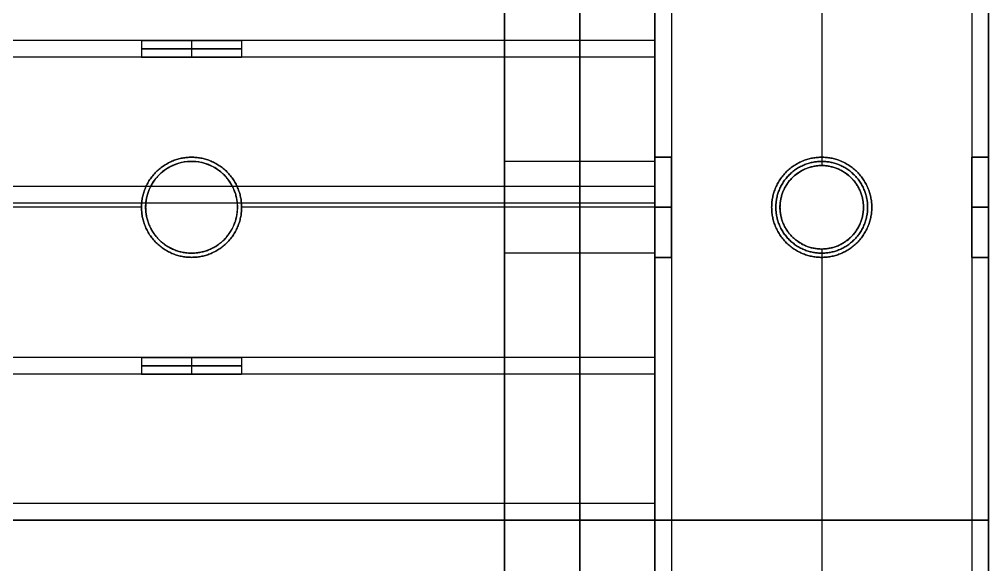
# Model space of a CAD drawing. Header units: millimetres. Extents: x -6529 to 809, y -8611 to 207.
# Drawn here: x 692.9 to 809, y -7958.3 to -7893 of the extents above; entities that cross this region are included whole.
import ezdxf

# ---------------------------------------------------------------- set-up
doc = ezdxf.new("R2010")
doc.units = ezdxf.units.MM
doc.header["$MEASUREMENT"] = 0
doc.layers.add('platen', color=7, linetype='Continuous', true_color=0x007f00)
doc.layers.add('staal', color=5, linetype='Continuous', true_color=0x0000ff)

# ---------------------------------------------------------------- blocks, each defined once
blk = doc.blocks.new('plaat base')
at = {"layer": 'platen'}
for p, q in [((620.5, 43.5), (620.5, 43.5, 18)), ((615, 38), (615, 38, 18)), ((626, 38), (626, 38, 18)), ((620.5, 32.5), (620.5, 32.5, 18)), ((658, -1200), (658, 0)), ((658, -1200, 18), (658, 0, 18)), ((1296, -557), (1296, -557, 18)), ((1290.5, -562.5), (1290.5, -562.5, 18)), ((1301.5, -562.5), (1301.5, -562.5, 18)), ((1296, -568), (1296, -568, 18)), ((58, -600), (1258, -600)), ((58, -600, 18), (1258, -600, 18))]:
    blk.add_line(p, q, dxfattribs=at)
for points in [[(658, 58), (508, 58), (358, 58)], [(658, 58, 18), (508, 58, 18), (358, 58, 18)], [(658, 58, 9), (508, 58, 9), (358, 58, 9)], [(658, 0), (658, 29), (658, 58)], [(658, 58), (658, 58, 9), (658, 58, 18)], [(658, 0, 18), (658, 29, 18), (658, 58, 18)], [(658, 0, 9), (658, 29, 9), (658, 58, 9)], [(658, 29), (658, 29, 9), (658, 29, 18)], [(658, 0), (658, 0, 9), (658, 0, 18)], [(958, 0), (808, 0), (658, 0)], [(958, 0, 18), (808, 0, 18), (658, 0, 18)], [(958, 0, 9), (808, 0, 9), (658, 0, 9)], [(1316, -600), (1316, -450), (1316, -300)], [(1316, -600, 18), (1316, -450, 18), (1316, -300, 18)], [(1316, -600, 9), (1316, -450, 9), (1316, -300, 9)], [(1258, -900), (1258, -750), (1258, -600)], [(1258, -600), (1258, -600, 9), (1258, -600, 18)], [(1258, -900, 18), (1258, -750, 18), (1258, -600, 18)], [(1258, -600), (1287, -600), (1316, -600)], [(1258, -600, 18), (1287, -600, 18), (1316, -600, 18)], [(1258, -900, 9), (1258, -750, 9), (1258, -600, 9)], [(1258, -600, 9), (1287, -600, 9), (1316, -600, 9)], [(1287, -600), (1287, -600, 9), (1287, -600, 18)], [(1316, -600), (1316, -600, 9), (1316, -600, 18)], [(358, -1200), (508, -1200), (658, -1200)], [(358, -1200, 18), (508, -1200, 18), (658, -1200, 18)], [(358, -1200, 9), (508, -1200, 9), (658, -1200, 9)], [(658, -1200), (658, -1200, 9), (658, -1200, 18)], [(658, -1200), (658, -1229), (658, -1258)], [(658, -1200, 18), (658, -1229, 18), (658, -1258, 18)], [(658, -1200, 9), (658, -1229, 9), (658, -1258, 9)], [(658, -1229), (658, -1229, 9), (658, -1229, 18)], [(658, -1258), (658, -1258, 9), (658, -1258, 18)], [(658, -1258), (808, -1258), (958, -1258)], [(658, -1258, 18), (808, -1258, 18), (958, -1258, 18)], [(658, -1258, 9), (808, -1258, 9), (958, -1258, 9)]]:
    blk.add_open_spline(points, degree=2, dxfattribs=at)
for points in [[(620.5, 43.5), (626, 43.5), (626, 38), (626, 32.5), (620.5, 32.5), (615, 32.5), (615, 38), (615, 43.5), (620.5, 43.5)], [(620.5, 43.5, 18), (626, 43.5, 18), (626, 38, 18), (626, 32.5, 18), (620.5, 32.5, 18), (615, 32.5, 18), (615, 38, 18), (615, 43.5, 18), (620.5, 43.5, 18)], [(1290.5, -562.5), (1290.5, -557), (1296, -557), (1301.5, -557), (1301.5, -562.5), (1301.5, -568), (1296, -568), (1290.5, -568), (1290.5, -562.5)], [(1290.5, -562.5, 18), (1290.5, -557, 18), (1296, -557, 18), (1301.5, -557, 18), (1301.5, -562.5, 18), (1301.5, -568, 18), (1296, -568, 18), (1290.5, -568, 18), (1290.5, -562.5, 18)]]:
    blk.add_rational_spline(points, [1, 0.707106781187, 1, 0.707106781187, 1, 0.707106781187, 1, 0.707106781187, 1], degree=2, knots=[-31.415927, -31.415927, -31.415927, -23.561945, -23.561945, -15.707963, -15.707963, -7.853982, -7.853982, 0, 0, 0], dxfattribs=at)
blk = doc.blocks.new('plaat laag')
at = {"layer": 'platen'}
for p, q in [((-2.18, -658, 300), (-2.18, -658, 600)), ((-2.18, -658), (-2.18, -658, 300)), ((15.82, -658.06, 300), (15.82, -658.06, 600)), ((15.82, -658.06), (15.82, -658.06, 300)), ((-2.28, -690, 638), (15.72, -690.06, 638)), ((-2.3, -695.5, 643.5), (15.7, -695.56, 643.5)), ((-2.3, -695.5, 632.5), (15.7, -695.56, 632.5)), ((-2.32, -701, 638), (15.68, -701.06, 638))]:
    blk.add_line(p, q, dxfattribs=at)
for points in [[(-0.19, -58, 300), (-2.18, -658, 300), (-4.16, -1257.99, 300)], [(17.81, -58.06, 300), (15.82, -658.06, 300), (13.84, -1258.05, 300)], [(-1.18, -358, 600), (-1.68, -508, 600), (-2.18, -658, 600)], [(-2.18, -658, -58), (-1.68, -508, -58), (-1.18, -358, -58)], [(7.82, -358.03, 600), (7.32, -508.03, 600), (6.82, -658.03, 600)], [(6.82, -658.03, -58), (7.32, -508.03, -58), (7.82, -358.03, -58)], [(16.82, -358.06, 600), (16.32, -508.06, 600), (15.82, -658.06, 600)], [(15.82, -658.06, -58), (16.32, -508.06, -58), (16.82, -358.06, -58)], [(-2.18, -658, 658), (-2.67, -808, 658), (-3.17, -957.99, 658)], [(-3.17, -957.99), (-2.67, -808), (-2.18, -658)], [(-2.18, -658, 600), (-2.18, -658, 629), (-2.18, -658, 658)], [(-2.18, -658, 658), (6.82, -658.03, 658), (15.82, -658.06, 658)], [(-2.18, -658, 600), (6.82, -658.03, 600), (15.82, -658.06, 600)], [(-2.18, -658), (6.82, -658.03), (15.82, -658.06)], [(-2.18, -658), (-2.18, -658, -29), (-2.18, -658, -58)], [(-2.18, -658, -58), (6.82, -658.03, -58), (15.82, -658.06, -58)], [(-2.18, -658, 629), (6.82, -658.03, 629), (15.82, -658.06, 629)], [(-2.18, -658, -29), (6.82, -658.03, -29), (15.82, -658.06, -29)], [(6.82, -658.03, 658), (6.33, -808.03, 658), (5.83, -958.02, 658)], [(5.83, -958.02), (6.33, -808.03), (6.82, -658.03)], [(6.82, -658.03, 600), (6.82, -658.03, 629), (6.82, -658.03, 658)], [(6.82, -658.03), (6.82, -658.03, -29), (6.82, -658.03, -58)], [(15.82, -658.06, 658), (15.33, -808.06, 658), (14.83, -958.05, 658)], [(14.83, -958.05), (15.33, -808.06), (15.82, -658.06)], [(15.82, -658.06, 600), (15.82, -658.06, 629), (15.82, -658.06, 658)], [(15.82, -658.06), (15.82, -658.06, -29), (15.82, -658.06, -58)]]:
    blk.add_open_spline(points, degree=2, dxfattribs=at)
for points in [[(-2.3, -695.5, 643.5), (-2.28, -690, 643.5), (-2.28, -690, 638), (-2.28, -690, 632.5), (-2.3, -695.5, 632.5), (-2.32, -701, 632.5), (-2.32, -701, 638), (-2.32, -701, 643.5), (-2.3, -695.5, 643.5)], [(15.7, -695.56, 643.5), (15.72, -690.06, 643.5), (15.72, -690.06, 638), (15.72, -690.06, 632.5), (15.7, -695.56, 632.5), (15.68, -701.06, 632.5), (15.68, -701.06, 638), (15.68, -701.06, 643.5), (15.7, -695.56, 643.5)]]:
    blk.add_rational_spline(points, [1, 0.707106781187, 1, 0.707106781187, 1, 0.707106781187, 1, 0.707106781187, 1], degree=2, knots=[-31.415927, -31.415927, -31.415927, -23.561945, -23.561945, -15.707963, -15.707963, -7.853982, -7.853982, 0, 0, 0], dxfattribs=at)
blk = doc.blocks.new('top plaat')
at = {"layer": 'platen'}
for p, q in [((1220.5, -575), (1220.5, -575, 18)), ((1296, -575), (1296, -575, 18)), ((1215, -580.5), (1215, -580.5, 18)), ((1226, -580.5), (1226, -580.5, 18)), ((1290.5, -580.5), (1290.5, -580.5, 18)), ((1301.5, -580.5), (1301.5, -580.5, 18)), ((1220.5, -586), (1220.5, -586, 18)), ((1296, -586), (1296, -586, 18)), ((0, -618), (1316, -618)), ((0, -618, 18), (1316, -618, 18))]:
    blk.add_line(p, q, dxfattribs=at)
blk.add_circle((1220.5, -580.5, 9), 5.5, dxfattribs=at)
for points in [[(1316, -1236), (1316, -927), (1316, -618), (1316, -309), (1316, 0)], [(1316, -1236, 18), (1316, -927, 18), (1316, -618, 18), (1316, -309, 18), (1316, 0, 18)], [(1316, -1236, 9), (1316, -927, 9), (1316, -618, 9), (1316, -309, 9), (1316, 0, 9)]]:
    blk.add_open_spline(points, degree=2, knots=[7292.2246, 7292.2246, 7292.2246, 7911.517745, 7911.517745, 8530.810891, 8530.810891, 8530.810891], dxfattribs=at)
for points, knots in [([(1220.5, -586), (1215, -586), (1215, -580.5), (1215, -575), (1220.5, -575), (1226, -575), (1226, -580.5), (1226, -586), (1220.5, -586)], [-37.699112, -37.699112, -37.699112, -28.274334, -28.274334, -18.849556, -18.849556, -9.424778, -9.424778, 0, 0, 0]), ([(1220.5, -586, 18), (1215, -586, 18), (1215, -580.5, 18), (1215, -575, 18), (1220.5, -575, 18), (1226, -575, 18), (1226, -580.5, 18), (1226, -586, 18), (1220.5, -586, 18)], [-37.699112, -37.699112, -37.699112, -28.274334, -28.274334, -18.849556, -18.849556, -9.424778, -9.424778, 0, 0, 0]), ([(1290.5, -580.5), (1290.5, -575), (1296, -575), (1301.5, -575), (1301.5, -580.5), (1301.5, -586), (1296, -586), (1290.5, -586), (1290.5, -580.5)], [-31.415927, -31.415927, -31.415927, -23.561945, -23.561945, -15.707963, -15.707963, -7.853982, -7.853982, 0, 0, 0]), ([(1290.5, -580.5, 18), (1290.5, -575, 18), (1296, -575, 18), (1301.5, -575, 18), (1301.5, -580.5, 18), (1301.5, -586, 18), (1296, -586, 18), (1290.5, -586, 18), (1290.5, -580.5, 18)], [-31.415927, -31.415927, -31.415927, -23.561945, -23.561945, -15.707963, -15.707963, -7.853982, -7.853982, 0, 0, 0]), ([(1290.5, -580.5, 9), (1290.5, -586, 9), (1296, -586, 9), (1301.5, -586, 9), (1301.5, -580.5, 9), (1301.5, -575, 9), (1296, -575, 9), (1290.5, -575, 9), (1290.5, -580.5, 9)], [0, 0, 0, 7.853982, 7.853982, 15.707963, 15.707963, 23.561945, 23.561945, 31.415927, 31.415927, 31.415927])]:
    blk.add_rational_spline(points, [1, 0.707106781187, 1, 0.707106781187, 1, 0.707106781187, 1, 0.707106781187, 1], degree=2, knots=knots, dxfattribs=at)
blk.add_open_spline([(1316, -618), (1316, -618, 9), (1316, -618, 18)], degree=2, dxfattribs=at)

msp = doc.modelspace()

# ---------------------------------------------------------------- linework, layer by layer
at = {"layer": 'staal'}
for p, q in [((707.53, -7895.5, 20), (707.53, -7897.5, 20)), ((713.53, -7895.5, 26), (713.53, -7897.5, 26)), ((713.53, -7895.5, 14), (713.53, -7897.5, 14)), ((719.53, -7895.5, 20), (719.53, -7897.5, 20)), ((769.03, -7895.5, 20), (769.03, -7897.5, 20)), ((713.53, -7909.5, 2), (713.53, -7909.5)), ((713.53, -7909.5, 40), (713.53, -7909.5, 38)), ((771.03, -7909.5, 1972), (769.03, -7909.5, 1972)), ((769.03, -7909.5, 20), (771.03, -7909.5, 20)), ((771.03, -7909.5, 696), (769.03, -7909.5, 696)), ((789.03, -7909.5, 1990), (789.03, -7909.5, 1992)), ((789.03, -7909.5, 1952), (789.03, -7909.5, 1954)), ((789.03, -7909.5, 714), (789.03, -7909.5, 716)), ((789.03, -7909.5, 676), (789.03, -7909.5, 678)), ((809.03, -7909.5, 1972), (807.03, -7909.5, 1972)), ((807.03, -7909.5, 20), (809.03, -7909.5, 20)), ((809.03, -7909.5, 696), (807.03, -7909.5, 696)), ((789.03, -7910.5, 38), (789.03, -7910.5, 40)), ((789.03, -7910.5), (789.03, -7910.5, 2)), ((707.53, -7915.5, 2), (707.53, -7915.5)), ((707.53, -7915.5, 40), (707.53, -7915.5, 38)), ((719.53, -7915.5, 2), (719.53, -7915.5)), ((719.53, -7915.5, 40), (719.53, -7915.5, 38)), ((771.03, -7915.5, 1966), (769.03, -7915.5, 1966)), ((771.03, -7915.5, 1978), (769.03, -7915.5, 1978)), ((769.03, -7915.5, 40), (769.03, -7915.5, 38)), ((769.03, -7915.5, 2), (769.03, -7915.5)), ((769.03, -7915.5, 14), (771.03, -7915.5, 14)), ((769.03, -7915.5, 26), (771.03, -7915.5, 26)), ((771.03, -7915.5, 690), (769.03, -7915.5, 690)), ((771.03, -7915.5, 702), (769.03, -7915.5, 702)), ((783.03, -7915.5, 1990), (783.03, -7915.5, 1992)), ((783.03, -7915.5, 1952), (783.03, -7915.5, 1954)), ((783.03, -7915.5, 714), (783.03, -7915.5, 716)), ((783.03, -7915.5, 676), (783.03, -7915.5, 678)), ((784.03, -7915.5), (784.03, -7915.5, 2)), ((784.03, -7915.5, 38), (784.03, -7915.5, 40)), ((794.03, -7915.5, 38), (794.03, -7915.5, 40)), ((794.03, -7915.5), (794.03, -7915.5, 2)), ((795.03, -7915.5, 1990), (795.03, -7915.5, 1992)), ((795.03, -7915.5, 1952), (795.03, -7915.5, 1954)), ((795.03, -7915.5, 714), (795.03, -7915.5, 716)), ((795.03, -7915.5, 676), (795.03, -7915.5, 678)), ((809.03, -7915.5, 1966), (807.03, -7915.5, 1966)), ((809.03, -7915.5, 1978), (807.03, -7915.5, 1978)), ((807.03, -7915.5, 14), (809.03, -7915.5, 14)), ((807.03, -7915.5, 26), (809.03, -7915.5, 26)), ((809.03, -7915.5, 690), (807.03, -7915.5, 690)), ((809.03, -7915.5, 702), (807.03, -7915.5, 702)), ((789.03, -7920.5, 38), (789.03, -7920.5, 40)), ((789.03, -7920.5), (789.03, -7920.5, 2)), ((713.53, -7921.5, 2), (713.53, -7921.5)), ((713.53, -7921.5, 40), (713.53, -7921.5, 38)), ((771.03, -7921.5, 1972), (769.03, -7921.5, 1972)), ((769.03, -7921.5, 20), (771.03, -7921.5, 20)), ((771.03, -7921.5, 696), (769.03, -7921.5, 696)), ((789.03, -7921.5, 1990), (789.03, -7921.5, 1992)), ((789.03, -7921.5, 1952), (789.03, -7921.5, 1954)), ((789.03, -7921.5, 714), (789.03, -7921.5, 716)), ((789.03, -7921.5, 676), (789.03, -7921.5, 678)), ((809.03, -7921.5, 1972), (807.03, -7921.5, 1972)), ((807.03, -7921.5, 20), (809.03, -7921.5, 20)), ((809.03, -7921.5, 696), (807.03, -7921.5, 696)), ((707.53, -7933.5, 20), (707.53, -7935.5, 20)), ((713.53, -7933.5, 26), (713.53, -7935.5, 26)), ((713.53, -7933.5, 14), (713.53, -7935.5, 14)), ((719.53, -7933.5, 20), (719.53, -7935.5, 20)), ((769.03, -7933.5, 20), (769.03, -7935.5, 20))]:
    msp.add_line(p, q, dxfattribs=at)
for points in [[(-506.97, -7295), (809.03, -7295), (809.03, -8611), (-506.97, -8611)], [(-466.97, -7335), (769.03, -7335), (769.03, -8571), (-466.97, -8571)]]:
    msp.add_lwpolyline(points, close=True, dxfattribs=at)
for centre in [(789.03, -7915.5), (789.03, -7915.5, 39), (789.03, -7915.5, 1)]:
    msp.add_circle(centre, 5, dxfattribs=at)
for points in [[(809.03, -7295, 1952), (809.03, -7953, 1952), (809.03, -8611, 1952)], [(809.03, -7295, 1992), (809.03, -7953, 1992), (809.03, -8611, 1992)], [(809.03, -7295), (809.03, -7953), (809.03, -8611)], [(809.03, -7295, 40), (809.03, -7953, 40), (809.03, -8611, 40)], [(809.03, -7295, 676), (809.03, -7953, 676), (809.03, -8611, 676)], [(809.03, -7295, 716), (809.03, -7953, 716), (809.03, -8611, 716)], [(807.03, -7297, 1990), (807.03, -7953, 1990), (807.03, -8609, 1990)], [(807.03, -7297, 1954), (807.03, -7953, 1954), (807.03, -8609, 1954)], [(807.03, -7297, 38), (807.03, -7953, 38), (807.03, -8609, 38)], [(807.03, -7297, 2), (807.03, -7953, 2), (807.03, -8609, 2)], [(807.03, -7297, 714), (807.03, -7953, 714), (807.03, -8609, 714)], [(807.03, -7297, 678), (807.03, -7953, 678), (807.03, -8609, 678)], [(771.03, -7333, 1990), (771.03, -7953, 1990), (771.03, -8573, 1990)], [(771.03, -7333, 1954), (771.03, -7953, 1954), (771.03, -8573, 1954)], [(771.03, -7333, 38), (771.03, -7953, 38), (771.03, -8573, 38)], [(771.03, -7333, 2), (771.03, -7953, 2), (771.03, -8573, 2)], [(771.03, -7333, 714), (771.03, -7953, 714), (771.03, -8573, 714)], [(771.03, -7333, 678), (771.03, -7953, 678), (771.03, -8573, 678)], [(769.03, -7335, 1952), (769.03, -7953, 1952), (769.03, -8571, 1952)], [(769.03, -7335, 1992), (769.03, -7953, 1992), (769.03, -8571, 1992)], [(769.03, -7335), (769.03, -7953), (769.03, -8571)], [(769.03, -7335, 40), (769.03, -7953, 40), (769.03, -8571, 40)], [(769.03, -7335, 676), (769.03, -7953, 676), (769.03, -8571, 676)], [(769.03, -7335, 716), (769.03, -7953, 716), (769.03, -8571, 716)], [(769.03, -7846.5, 1972), (769.03, -7878, 1972), (769.03, -7909.5, 1972)], [(769.03, -7846.5, 20), (769.03, -7878, 20), (769.03, -7909.5, 20)], [(769.03, -7846.5, 696), (769.03, -7878, 696), (769.03, -7909.5, 696)], [(771.03, -7846.5, 1972), (771.03, -7878, 1972), (771.03, -7909.5, 1972)], [(771.03, -7846.5, 20), (771.03, -7878, 20), (771.03, -7909.5, 20)], [(771.03, -7846.5, 696), (771.03, -7878, 696), (771.03, -7909.5, 696)], [(789.03, -7845.5, 40), (789.03, -7878, 40), (789.03, -7910.5, 40)], [(789.03, -7845.5, 38), (789.03, -7878, 38), (789.03, -7910.5, 38)], [(789.03, -7845.5, 2), (789.03, -7878, 2), (789.03, -7910.5, 2)], [(789.03, -7845.5), (789.03, -7878), (789.03, -7910.5)], [(789.03, -7846.5, 1992), (789.03, -7878, 1992), (789.03, -7909.5, 1992)], [(789.03, -7846.5, 1990), (789.03, -7878, 1990), (789.03, -7909.5, 1990)], [(789.03, -7846.5, 1954), (789.03, -7878, 1954), (789.03, -7909.5, 1954)], [(789.03, -7846.5, 1952), (789.03, -7878, 1952), (789.03, -7909.5, 1952)], [(789.03, -7846.5, 716), (789.03, -7878, 716), (789.03, -7909.5, 716)], [(789.03, -7846.5, 714), (789.03, -7878, 714), (789.03, -7909.5, 714)], [(789.03, -7846.5, 678), (789.03, -7878, 678), (789.03, -7909.5, 678)], [(789.03, -7846.5, 676), (789.03, -7878, 676), (789.03, -7909.5, 676)], [(807.03, -7846.5, 1972), (807.03, -7878, 1972), (807.03, -7909.5, 1972)], [(807.03, -7846.5, 20), (807.03, -7878, 20), (807.03, -7909.5, 20)], [(807.03, -7846.5, 696), (807.03, -7878, 696), (807.03, -7909.5, 696)], [(809.03, -7846.5, 1972), (809.03, -7878, 1972), (809.03, -7909.5, 1972)], [(809.03, -7846.5, 20), (809.03, -7878, 20), (809.03, -7909.5, 20)], [(809.03, -7846.5, 696), (809.03, -7878, 696), (809.03, -7909.5, 696)], [(769.03, -7895.5), (451.28, -7895.5), (133.53, -7895.5)], [(769.03, -7895.5, 40), (451.28, -7895.5, 40), (133.53, -7895.5, 40)], [(707.53, -7895.5, 20), (676.03, -7895.5, 20), (644.53, -7895.5, 20)], [(769.03, -7895.5, 20), (744.28, -7895.5, 20), (719.53, -7895.5, 20)], [(769.03, -7895.5), (769.03, -7915.5), (769.03, -7935.5)], [(769.03, -7935.5, 40), (769.03, -7915.5, 40), (769.03, -7895.5, 40)], [(769.03, -7895.5, 40), (769.03, -7895.5, 20), (769.03, -7895.5)], [(769.03, -7897.5, 2), (451.28, -7897.5, 2), (133.53, -7897.5, 2)], [(769.03, -7897.5, 38), (451.28, -7897.5, 38), (133.53, -7897.5, 38)], [(707.53, -7897.5, 20), (676.03, -7897.5, 20), (644.53, -7897.5, 20)], [(769.03, -7897.5, 20), (744.28, -7897.5, 20), (719.53, -7897.5, 20)], [(769.03, -7933.5, 2), (769.03, -7915.5, 2), (769.03, -7897.5, 2)], [(769.03, -7897.5, 2), (769.03, -7897.5, 20), (769.03, -7897.5, 38)], [(769.03, -7897.5, 38), (769.03, -7915.5, 38), (769.03, -7933.5, 38)], [(769.03, -7913, 40), (460.03, -7913, 40), (151.03, -7913, 40)], [(769.03, -7913), (460.03, -7913), (151.03, -7913)], [(769.03, -7953, 40), (769.03, -7933, 40), (769.03, -7913, 40)], [(769.03, -7913, 40), (769.03, -7913, 20), (769.03, -7913)], [(769.03, -7913), (769.03, -7933), (769.03, -7953)], [(769.03, -7915, 2), (460.03, -7915, 2), (151.03, -7915, 2)], [(769.03, -7915, 38), (460.03, -7915, 38), (151.03, -7915, 38)], [(769.03, -7951, 2), (769.03, -7933, 2), (769.03, -7915, 2)], [(769.03, -7915, 2), (769.03, -7915, 20), (769.03, -7915, 38)], [(769.03, -7915, 38), (769.03, -7933, 38), (769.03, -7951, 38)], [(707.53, -7915.5), (676.03, -7915.5), (644.53, -7915.5)], [(707.53, -7915.5, 40), (676.03, -7915.5, 40), (644.53, -7915.5, 40)], [(707.53, -7915.5, 2), (676.03, -7915.5, 2), (644.53, -7915.5, 2)], [(707.53, -7915.5, 38), (676.03, -7915.5, 38), (644.53, -7915.5, 38)], [(769.03, -7915.5), (744.28, -7915.5), (719.53, -7915.5)], [(769.03, -7915.5, 40), (744.28, -7915.5, 40), (719.53, -7915.5, 40)], [(769.03, -7915.5, 2), (744.28, -7915.5, 2), (719.53, -7915.5, 2)], [(769.03, -7915.5, 38), (744.28, -7915.5, 38), (719.53, -7915.5, 38)], [(789.03, -7920.5, 40), (789.03, -7953, 40), (789.03, -7985.5, 40)], [(789.03, -7920.5, 38), (789.03, -7953, 38), (789.03, -7985.5, 38)], [(789.03, -7920.5, 2), (789.03, -7953, 2), (789.03, -7985.5, 2)], [(789.03, -7920.5), (789.03, -7953), (789.03, -7985.5)], [(769.03, -7921.5, 1972), (769.03, -7953, 1972), (769.03, -7984.5, 1972)], [(769.03, -7921.5, 20), (769.03, -7953, 20), (769.03, -7984.5, 20)], [(769.03, -7921.5, 696), (769.03, -7953, 696), (769.03, -7984.5, 696)], [(771.03, -7921.5, 1972), (771.03, -7953, 1972), (771.03, -7984.5, 1972)], [(771.03, -7921.5, 20), (771.03, -7953, 20), (771.03, -7984.5, 20)], [(771.03, -7921.5, 696), (771.03, -7953, 696), (771.03, -7984.5, 696)], [(789.03, -7921.5, 1992), (789.03, -7953, 1992), (789.03, -7984.5, 1992)], [(789.03, -7921.5, 1990), (789.03, -7953, 1990), (789.03, -7984.5, 1990)], [(789.03, -7921.5, 1954), (789.03, -7953, 1954), (789.03, -7984.5, 1954)], [(789.03, -7921.5, 1952), (789.03, -7953, 1952), (789.03, -7984.5, 1952)], [(789.03, -7921.5, 716), (789.03, -7953, 716), (789.03, -7984.5, 716)], [(789.03, -7921.5, 714), (789.03, -7953, 714), (789.03, -7984.5, 714)], [(789.03, -7921.5, 678), (789.03, -7953, 678), (789.03, -7984.5, 678)], [(789.03, -7921.5, 676), (789.03, -7953, 676), (789.03, -7984.5, 676)], [(807.03, -7921.5, 1972), (807.03, -7953, 1972), (807.03, -7984.5, 1972)], [(807.03, -7921.5, 20), (807.03, -7953, 20), (807.03, -7984.5, 20)], [(807.03, -7921.5, 696), (807.03, -7953, 696), (807.03, -7984.5, 696)], [(809.03, -7921.5, 1972), (809.03, -7953, 1972), (809.03, -7984.5, 1972)], [(809.03, -7921.5, 20), (809.03, -7953, 20), (809.03, -7984.5, 20)], [(809.03, -7921.5, 696), (809.03, -7953, 696), (809.03, -7984.5, 696)], [(769.03, -7933.5, 2), (451.28, -7933.5, 2), (133.53, -7933.5, 2)], [(769.03, -7933.5, 38), (451.28, -7933.5, 38), (133.53, -7933.5, 38)], [(707.53, -7933.5, 20), (676.03, -7933.5, 20), (644.53, -7933.5, 20)], [(769.03, -7933.5, 20), (744.28, -7933.5, 20), (719.53, -7933.5, 20)], [(769.03, -7933.5, 38), (769.03, -7933.5, 20), (769.03, -7933.5, 2)], [(769.03, -7935.5), (451.28, -7935.5), (133.53, -7935.5)], [(769.03, -7935.5, 40), (451.28, -7935.5, 40), (133.53, -7935.5, 40)], [(707.53, -7935.5, 20), (676.03, -7935.5, 20), (644.53, -7935.5, 20)], [(769.03, -7935.5, 20), (744.28, -7935.5, 20), (719.53, -7935.5, 20)], [(769.03, -7935.5), (769.03, -7935.5, 20), (769.03, -7935.5, 40)], [(769.03, -7951, 2), (460.03, -7951, 2), (151.03, -7951, 2)], [(769.03, -7951, 38), (460.03, -7951, 38), (151.03, -7951, 38)], [(769.03, -7951, 38), (769.03, -7951, 20), (769.03, -7951, 2)], [(769.03, -7953, 40), (460.03, -7953, 40), (151.03, -7953, 40)], [(769.03, -7953), (460.03, -7953), (151.03, -7953)], [(769.03, -7953, 1952), (769.03, -7953, 1972), (769.03, -7953, 1992)], [(769.03, -7953, 1992), (789.03, -7953, 1992), (809.03, -7953, 1992)], [(809.03, -7953, 1952), (789.03, -7953, 1952), (769.03, -7953, 1952)], [(769.03, -7953), (769.03, -7953, 20), (769.03, -7953, 40)], [(769.03, -7953), (769.03, -7953, 20), (769.03, -7953, 40)], [(769.03, -7953, 40), (789.03, -7953, 40), (809.03, -7953, 40)], [(809.03, -7953), (789.03, -7953), (769.03, -7953)], [(769.03, -7953, 676), (769.03, -7953, 696), (769.03, -7953, 716)], [(769.03, -7953, 716), (789.03, -7953, 716), (809.03, -7953, 716)], [(809.03, -7953, 676), (789.03, -7953, 676), (769.03, -7953, 676)], [(807.03, -7953, 1990), (789.03, -7953, 1990), (771.03, -7953, 1990)], [(771.03, -7953, 1990), (771.03, -7953, 1972), (771.03, -7953, 1954)], [(771.03, -7953, 1954), (789.03, -7953, 1954), (807.03, -7953, 1954)], [(807.03, -7953, 38), (789.03, -7953, 38), (771.03, -7953, 38)], [(771.03, -7953, 38), (771.03, -7953, 20), (771.03, -7953, 2)], [(771.03, -7953, 2), (789.03, -7953, 2), (807.03, -7953, 2)], [(807.03, -7953, 714), (789.03, -7953, 714), (771.03, -7953, 714)], [(771.03, -7953, 714), (771.03, -7953, 696), (771.03, -7953, 678)], [(771.03, -7953, 678), (789.03, -7953, 678), (807.03, -7953, 678)], [(807.03, -7953, 1954), (807.03, -7953, 1972), (807.03, -7953, 1990)], [(807.03, -7953, 2), (807.03, -7953, 20), (807.03, -7953, 38)], [(807.03, -7953, 678), (807.03, -7953, 696), (807.03, -7953, 714)], [(809.03, -7953, 1992), (809.03, -7953, 1972), (809.03, -7953, 1952)], [(809.03, -7953, 40), (809.03, -7953, 20), (809.03, -7953)], [(809.03, -7953, 716), (809.03, -7953, 696), (809.03, -7953, 676)]]:
    msp.add_open_spline(points, degree=2, dxfattribs=at)
for points, weights, knots in [([(713.53, -7895.5, 26), (707.53, -7895.5, 26), (707.53, -7895.5, 20), (707.53, -7895.5, 14), (713.53, -7895.5, 14), (719.53, -7895.5, 14), (719.53, -7895.5, 20), (719.53, -7895.5, 26), (713.53, -7895.5, 26)], [1, 0.707106781187, 1, 0.707106781187, 1, 0.707106781187, 1, 0.707106781187, 1], [0, 0, 0, 7.853982, 7.853982, 15.707963, 15.707963, 23.561945, 23.561945, 31.415927, 31.415927, 31.415927]), ([(713.53, -7896.5, 26), (707.53, -7896.5, 26), (707.53, -7896.5, 20), (707.53, -7896.5, 14), (713.53, -7896.5, 14), (719.53, -7896.5, 14), (719.53, -7896.5, 20), (719.53, -7896.5, 26), (713.53, -7896.5, 26)], [1, 0.707106781187, 1, 0.707106781187, 1, 0.707106781187, 1, 0.707106781187, 1], [0, 0, 0, 7.853982, 7.853982, 15.707963, 15.707963, 23.561945, 23.561945, 31.415927, 31.415927, 31.415927]), ([(713.53, -7897.5, 26), (719.53, -7897.5, 26), (719.53, -7897.5, 20), (719.53, -7897.5, 14), (713.53, -7897.5, 14), (707.53, -7897.5, 14), (707.53, -7897.5, 20), (707.53, -7897.5, 26), (713.53, -7897.5, 26)], [1, 0.707106781187, 1, 0.707106781187, 1, 0.707106781187, 1, 0.707106781187, 1], [-31.415927, -31.415927, -31.415927, -23.561945, -23.561945, -15.707963, -15.707963, -7.853982, -7.853982, 0, 0, 0]), ([(713.53, -7921.5), (719.53, -7921.5), (719.53, -7915.5), (719.53, -7909.5), (713.53, -7909.5), (707.53, -7909.5), (707.53, -7915.5), (707.53, -7921.5), (713.53, -7921.5)], [1, 0.707106781187, 1, 0.707106781187, 1, 0.707106781187, 1, 0.707106781187, 1], [-31.415927, -31.415927, -31.415927, -23.561945, -23.561945, -15.707963, -15.707963, -7.853982, -7.853982, 0, 0, 0]), ([(713.53, -7921.5, 40), (707.53, -7921.5, 40), (707.53, -7915.5, 40), (707.53, -7909.5, 40), (713.53, -7909.5, 40), (719.53, -7909.5, 40), (719.53, -7915.5, 40), (719.53, -7921.5, 40), (713.53, -7921.5, 40)], [1, 0.707106781187, 1, 0.707106781187, 1, 0.707106781187, 1, 0.707106781187, 1], [0, 0, 0, 7.853982, 7.853982, 15.707963, 15.707963, 23.561945, 23.561945, 31.415927, 31.415927, 31.415927]), ([(713.53, -7921.5, 2), (707.53, -7921.5, 2), (707.53, -7915.5, 2), (707.53, -7909.5, 2), (713.53, -7909.5, 2), (719.53, -7909.5, 2), (719.53, -7915.5, 2), (719.53, -7921.5, 2), (713.53, -7921.5, 2)], [1, 0.707106781187, 1, 0.707106781187, 1, 0.707106781187, 1, 0.707106781187, 1], [0, 0, 0, 7.853982, 7.853982, 15.707963, 15.707963, 23.561945, 23.561945, 31.415927, 31.415927, 31.415927]), ([(713.53, -7921.5, 38), (719.53, -7921.5, 38), (719.53, -7915.5, 38), (719.53, -7909.5, 38), (713.53, -7909.5, 38), (707.53, -7909.5, 38), (707.53, -7915.5, 38), (707.53, -7921.5, 38), (713.53, -7921.5, 38)], [1, 0.707106781187, 1, 0.707106781187, 1, 0.707106781187, 1, 0.707106781187, 1], [-31.415927, -31.415927, -31.415927, -23.561945, -23.561945, -15.707963, -15.707963, -7.853982, -7.853982, 0, 0, 0]), ([(713.53, -7921.5, 1), (707.53, -7921.5, 1), (707.53, -7915.5, 1), (707.53, -7909.5, 1), (713.53, -7909.5, 1), (719.53, -7909.5, 1), (719.53, -7915.5, 1), (719.53, -7921.5, 1), (713.53, -7921.5, 1)], [1, 0.707106781187, 1, 0.707106781187, 1, 0.707106781187, 1, 0.707106781187, 1], [0, 0, 0, 7.853982, 7.853982, 15.707963, 15.707963, 23.561945, 23.561945, 31.415927, 31.415927, 31.415927]), ([(713.53, -7921.5, 39), (707.53, -7921.5, 39), (707.53, -7915.5, 39), (707.53, -7909.5, 39), (713.53, -7909.5, 39), (719.53, -7909.5, 39), (719.53, -7915.5, 39), (719.53, -7921.5, 39), (713.53, -7921.5, 39)], [1, 0.707106781187, 1, 0.707106781187, 1, 0.707106781187, 1, 0.707106781187, 1], [0, 0, 0, 7.853982, 7.853982, 15.707963, 15.707963, 23.561945, 23.561945, 31.415927, 31.415927, 31.415927]), ([(769.03, -7915.5, 1966), (769.03, -7921.5, 1966), (769.03, -7921.5, 1972), (769.03, -7921.5, 1978), (769.03, -7915.5, 1978), (769.03, -7909.5, 1978), (769.03, -7909.5, 1972), (769.03, -7909.5, 1966), (769.03, -7915.5, 1966)], [1, 0.707106781187, 1, 0.707106781187, 1, 0.707106781187, 1, 0.707106781187, 1], [-31.415927, -31.415927, -31.415927, -23.561945, -23.561945, -15.707963, -15.707963, -7.853982, -7.853982, 0, 0, 0]), ([(769.03, -7915.5, 14), (769.03, -7921.5, 14), (769.03, -7921.5, 20), (769.03, -7921.5, 26), (769.03, -7915.5, 26), (769.03, -7909.5, 26), (769.03, -7909.5, 20), (769.03, -7909.5, 14), (769.03, -7915.5, 14)], [1, 0.707106781187, 1, 0.707106781187, 1, 0.707106781187, 1, 0.707106781187, 1], [-31.415927, -31.415927, -31.415927, -23.561945, -23.561945, -15.707963, -15.707963, -7.853982, -7.853982, 0, 0, 0]), ([(769.03, -7915.5, 690), (769.03, -7921.5, 690), (769.03, -7921.5, 696), (769.03, -7921.5, 702), (769.03, -7915.5, 702), (769.03, -7909.5, 702), (769.03, -7909.5, 696), (769.03, -7909.5, 690), (769.03, -7915.5, 690)], [1, 0.707106781187, 1, 0.707106781187, 1, 0.707106781187, 1, 0.707106781187, 1], [-31.415927, -31.415927, -31.415927, -23.561945, -23.561945, -15.707963, -15.707963, -7.853982, -7.853982, 0, 0, 0]), ([(771.03, -7915.5, 1966), (771.03, -7909.5, 1966), (771.03, -7909.5, 1972), (771.03, -7909.5, 1978), (771.03, -7915.5, 1978), (771.03, -7921.5, 1978), (771.03, -7921.5, 1972), (771.03, -7921.5, 1966), (771.03, -7915.5, 1966)], [1, 0.707106781187, 1, 0.707106781187, 1, 0.707106781187, 1, 0.707106781187, 1], [0, 0, 0, 7.853982, 7.853982, 15.707963, 15.707963, 23.561945, 23.561945, 31.415927, 31.415927, 31.415927]), ([(771.03, -7915.5, 14), (771.03, -7909.5, 14), (771.03, -7909.5, 20), (771.03, -7909.5, 26), (771.03, -7915.5, 26), (771.03, -7921.5, 26), (771.03, -7921.5, 20), (771.03, -7921.5, 14), (771.03, -7915.5, 14)], [1, 0.707106781187, 1, 0.707106781187, 1, 0.707106781187, 1, 0.707106781187, 1], [0, 0, 0, 7.853982, 7.853982, 15.707963, 15.707963, 23.561945, 23.561945, 31.415927, 31.415927, 31.415927]), ([(771.03, -7915.5, 690), (771.03, -7909.5, 690), (771.03, -7909.5, 696), (771.03, -7909.5, 702), (771.03, -7915.5, 702), (771.03, -7921.5, 702), (771.03, -7921.5, 696), (771.03, -7921.5, 690), (771.03, -7915.5, 690)], [1, 0.707106781187, 1, 0.707106781187, 1, 0.707106781187, 1, 0.707106781187, 1], [0, 0, 0, 7.853982, 7.853982, 15.707963, 15.707963, 23.561945, 23.561945, 31.415927, 31.415927, 31.415927]), ([(783.03, -7915.5, 1992), (783.03, -7921.5, 1992), (789.03, -7921.5, 1992), (795.03, -7921.5, 1992), (795.03, -7915.5, 1992), (795.03, -7909.5, 1992), (789.03, -7909.5, 1992), (783.03, -7909.5, 1992), (783.03, -7915.5, 1992)], [1, 0.707106781187, 1, 0.707106781187, 1, 0.707106781187, 1, 0.707106781187, 1], [-31.415927, -31.415927, -31.415927, -23.561945, -23.561945, -15.707963, -15.707963, -7.853982, -7.853982, 0, 0, 0]), ([(783.03, -7915.5, 1990), (783.03, -7909.5, 1990), (789.03, -7909.5, 1990), (795.03, -7909.5, 1990), (795.03, -7915.5, 1990), (795.03, -7921.5, 1990), (789.03, -7921.5, 1990), (783.03, -7921.5, 1990), (783.03, -7915.5, 1990)], [1, 0.707106781187, 1, 0.707106781187, 1, 0.707106781187, 1, 0.707106781187, 1], [0, 0, 0, 7.853982, 7.853982, 15.707963, 15.707963, 23.561945, 23.561945, 31.415927, 31.415927, 31.415927]), ([(783.03, -7915.5, 1954), (783.03, -7921.5, 1954), (789.03, -7921.5, 1954), (795.03, -7921.5, 1954), (795.03, -7915.5, 1954), (795.03, -7909.5, 1954), (789.03, -7909.5, 1954), (783.03, -7909.5, 1954), (783.03, -7915.5, 1954)], [1, 0.707106781187, 1, 0.707106781187, 1, 0.707106781187, 1, 0.707106781187, 1], [-31.415927, -31.415927, -31.415927, -23.561945, -23.561945, -15.707963, -15.707963, -7.853982, -7.853982, 0, 0, 0]), ([(783.03, -7915.5, 1952), (783.03, -7909.5, 1952), (789.03, -7909.5, 1952), (795.03, -7909.5, 1952), (795.03, -7915.5, 1952), (795.03, -7921.5, 1952), (789.03, -7921.5, 1952), (783.03, -7921.5, 1952), (783.03, -7915.5, 1952)], [1, 0.707106781187, 1, 0.707106781187, 1, 0.707106781187, 1, 0.707106781187, 1], [0, 0, 0, 7.853982, 7.853982, 15.707963, 15.707963, 23.561945, 23.561945, 31.415927, 31.415927, 31.415927]), ([(783.03, -7915.5, 716), (783.03, -7921.5, 716), (789.03, -7921.5, 716), (795.03, -7921.5, 716), (795.03, -7915.5, 716), (795.03, -7909.5, 716), (789.03, -7909.5, 716), (783.03, -7909.5, 716), (783.03, -7915.5, 716)], [1, 0.707106781187, 1, 0.707106781187, 1, 0.707106781187, 1, 0.707106781187, 1], [-31.415927, -31.415927, -31.415927, -23.561945, -23.561945, -15.707963, -15.707963, -7.853982, -7.853982, 0, 0, 0]), ([(783.03, -7915.5, 714), (783.03, -7909.5, 714), (789.03, -7909.5, 714), (795.03, -7909.5, 714), (795.03, -7915.5, 714), (795.03, -7921.5, 714), (789.03, -7921.5, 714), (783.03, -7921.5, 714), (783.03, -7915.5, 714)], [1, 0.707106781187, 1, 0.707106781187, 1, 0.707106781187, 1, 0.707106781187, 1], [0, 0, 0, 7.853982, 7.853982, 15.707963, 15.707963, 23.561945, 23.561945, 31.415927, 31.415927, 31.415927]), ([(783.03, -7915.5, 678), (783.03, -7921.5, 678), (789.03, -7921.5, 678), (795.03, -7921.5, 678), (795.03, -7915.5, 678), (795.03, -7909.5, 678), (789.03, -7909.5, 678), (783.03, -7909.5, 678), (783.03, -7915.5, 678)], [1, 0.707106781187, 1, 0.707106781187, 1, 0.707106781187, 1, 0.707106781187, 1], [-31.415927, -31.415927, -31.415927, -23.561945, -23.561945, -15.707963, -15.707963, -7.853982, -7.853982, 0, 0, 0]), ([(783.03, -7915.5, 676), (783.03, -7909.5, 676), (789.03, -7909.5, 676), (795.03, -7909.5, 676), (795.03, -7915.5, 676), (795.03, -7921.5, 676), (789.03, -7921.5, 676), (783.03, -7921.5, 676), (783.03, -7915.5, 676)], [1, 0.707106781187, 1, 0.707106781187, 1, 0.707106781187, 1, 0.707106781187, 1], [0, 0, 0, 7.853982, 7.853982, 15.707963, 15.707963, 23.561945, 23.561945, 31.415927, 31.415927, 31.415927]), ([(807.03, -7915.5, 1966), (807.03, -7921.5, 1966), (807.03, -7921.5, 1972), (807.03, -7921.5, 1978), (807.03, -7915.5, 1978), (807.03, -7909.5, 1978), (807.03, -7909.5, 1972), (807.03, -7909.5, 1966), (807.03, -7915.5, 1966)], [1, 0.707106781187, 1, 0.707106781187, 1, 0.707106781187, 1, 0.707106781187, 1], [-31.415927, -31.415927, -31.415927, -23.561945, -23.561945, -15.707963, -15.707963, -7.853982, -7.853982, 0, 0, 0]), ([(807.03, -7915.5, 14), (807.03, -7921.5, 14), (807.03, -7921.5, 20), (807.03, -7921.5, 26), (807.03, -7915.5, 26), (807.03, -7909.5, 26), (807.03, -7909.5, 20), (807.03, -7909.5, 14), (807.03, -7915.5, 14)], [1, 0.707106781187, 1, 0.707106781187, 1, 0.707106781187, 1, 0.707106781187, 1], [-31.415927, -31.415927, -31.415927, -23.561945, -23.561945, -15.707963, -15.707963, -7.853982, -7.853982, 0, 0, 0]), ([(807.03, -7915.5, 690), (807.03, -7921.5, 690), (807.03, -7921.5, 696), (807.03, -7921.5, 702), (807.03, -7915.5, 702), (807.03, -7909.5, 702), (807.03, -7909.5, 696), (807.03, -7909.5, 690), (807.03, -7915.5, 690)], [1, 0.707106781187, 1, 0.707106781187, 1, 0.707106781187, 1, 0.707106781187, 1], [-31.415927, -31.415927, -31.415927, -23.561945, -23.561945, -15.707963, -15.707963, -7.853982, -7.853982, 0, 0, 0]), ([(809.03, -7915.5, 1966), (809.03, -7909.5, 1966), (809.03, -7909.5, 1972), (809.03, -7909.5, 1978), (809.03, -7915.5, 1978), (809.03, -7921.5, 1978), (809.03, -7921.5, 1972), (809.03, -7921.5, 1966), (809.03, -7915.5, 1966)], [1, 0.707106781187, 1, 0.707106781187, 1, 0.707106781187, 1, 0.707106781187, 1], [0, 0, 0, 7.853982, 7.853982, 15.707963, 15.707963, 23.561945, 23.561945, 31.415927, 31.415927, 31.415927]), ([(809.03, -7915.5, 14), (809.03, -7909.5, 14), (809.03, -7909.5, 20), (809.03, -7909.5, 26), (809.03, -7915.5, 26), (809.03, -7921.5, 26), (809.03, -7921.5, 20), (809.03, -7921.5, 14), (809.03, -7915.5, 14)], [1, 0.707106781187, 1, 0.707106781187, 1, 0.707106781187, 1, 0.707106781187, 1], [0, 0, 0, 7.853982, 7.853982, 15.707963, 15.707963, 23.561945, 23.561945, 31.415927, 31.415927, 31.415927]), ([(809.03, -7915.5, 690), (809.03, -7909.5, 690), (809.03, -7909.5, 696), (809.03, -7909.5, 702), (809.03, -7915.5, 702), (809.03, -7921.5, 702), (809.03, -7921.5, 696), (809.03, -7921.5, 690), (809.03, -7915.5, 690)], [1, 0.707106781187, 1, 0.707106781187, 1, 0.707106781187, 1, 0.707106781187, 1], [0, 0, 0, 7.853982, 7.853982, 15.707963, 15.707963, 23.561945, 23.561945, 31.415927, 31.415927, 31.415927]), ([(784.03, -7915.5, 40), (784.03, -7920.5, 40), (789.03, -7920.5, 40), (794.03, -7920.5, 40), (794.03, -7915.5, 40), (794.03, -7910.5, 40), (789.03, -7910.5, 40), (784.03, -7910.5, 40), (784.03, -7915.5, 40)], [1, 0.707106781187, 1, 0.707106781187, 1, 0.707106781187, 1, 0.707106781187, 1], [-31.415927, -31.415927, -31.415927, -23.561945, -23.561945, -15.707963, -15.707963, -7.853982, -7.853982, 0, 0, 0]), ([(784.03, -7915.5, 38), (784.03, -7910.5, 38), (789.03, -7910.5, 38), (794.03, -7910.5, 38), (794.03, -7915.5, 38), (794.03, -7920.5, 38), (789.03, -7920.5, 38), (784.03, -7920.5, 38), (784.03, -7915.5, 38)], [1, 0.707106781187, 1, 0.707106781187, 1, 0.707106781187, 1, 0.707106781187, 1], [0, 0, 0, 7.853982, 7.853982, 15.707963, 15.707963, 23.561945, 23.561945, 31.415927, 31.415927, 31.415927]), ([(784.03, -7915.5, 2), (784.03, -7920.5, 2), (789.03, -7920.5, 2), (794.03, -7920.5, 2), (794.03, -7915.5, 2), (794.03, -7910.5, 2), (789.03, -7910.5, 2), (784.03, -7910.5, 2), (784.03, -7915.5, 2)], [1, 0.707106781187, 1, 0.707106781187, 1, 0.707106781187, 1, 0.707106781187, 1], [-31.415927, -31.415927, -31.415927, -23.561945, -23.561945, -15.707963, -15.707963, -7.853982, -7.853982, 0, 0, 0]), ([(713.53, -7933.5, 26), (707.53, -7933.5, 26), (707.53, -7933.5, 20), (707.53, -7933.5, 14), (713.53, -7933.5, 14), (719.53, -7933.5, 14), (719.53, -7933.5, 20), (719.53, -7933.5, 26), (713.53, -7933.5, 26)], [0.999999860338, 0.707106851018, 1, 0.707106781187, 1, 0.707106781187, 1, 0.707106851018, 0.999999860338], [0, 0, 0, 7.853981, 7.853981, 15.707963, 15.707963, 23.561946, 23.561946, 31.415927, 31.415927, 31.415927]), ([(713.53, -7934.5, 26), (707.53, -7934.5, 26), (707.53, -7934.5, 20), (707.53, -7934.5, 14), (713.53, -7934.5, 14), (719.53, -7934.5, 14), (719.53, -7934.5, 20), (719.53, -7934.5, 26), (713.53, -7934.5, 26)], [1, 0.707106781187, 1, 0.707106781187, 1, 0.707106781187, 1, 0.707106781187, 1], [0, 0, 0, 7.853982, 7.853982, 15.707963, 15.707963, 23.561945, 23.561945, 31.415927, 31.415927, 31.415927]), ([(713.53, -7935.5, 26), (719.53, -7935.5, 26), (719.53, -7935.5, 20), (719.53, -7935.5, 14), (713.53, -7935.5, 14), (707.53, -7935.5, 14), (707.53, -7935.5, 20), (707.53, -7935.5, 26), (713.53, -7935.5, 26)], [1, 0.707106781187, 1, 0.707106781187, 1, 0.707106781187, 1, 0.707106781187, 1], [-31.415927, -31.415927, -31.415927, -23.561945, -23.561945, -15.707963, -15.707963, -7.853982, -7.853982, 0, 0, 0])]:
    msp.add_rational_spline(points, weights, degree=2, knots=knots, dxfattribs=at)

# ---------------------------------------------------------------- block references
at = {"layer": 'platen', "rotation": 180.1894193054993}
msp.add_blockref('plaat laag', (769.03, -8611, 58), dxfattribs=at)
at = {"layer": 'platen'}
for name, p in [('top plaat', (-506.97, -7335, 1992)), ('plaat base', (-506.97, -7353, 40))]:
    msp.add_blockref(name, p, dxfattribs=at)
at = {"layer": 'platen', "extrusion": (-1, 4.54671e-15, 0)}
msp.add_blockref('plaat base', (7295, 1934, -769.03), dxfattribs=at)

doc.saveas('drawing.dxf')
